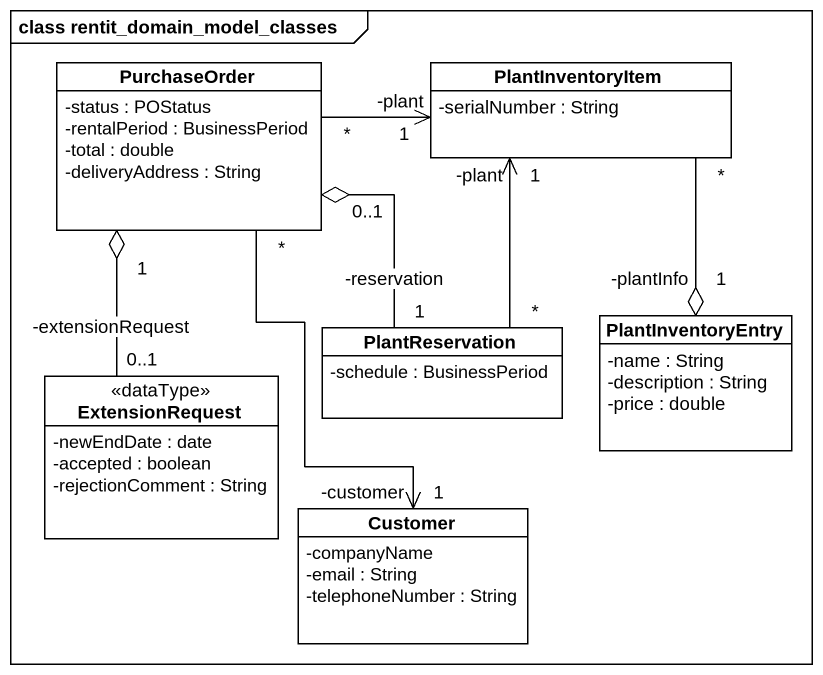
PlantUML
@startuml
mainframe class rentit_domain_model_classes
hide circle
hide empty members
skinparam classAttributeIconSize 0
class PurchaseOrder {
  -status : POStatus
  -rentalPeriod : BusinessPeriod
  -total : double
  -deliveryAddress : String
}
class PlantInventoryItem {
  -serialNumber : String
}
class PlantInventoryEntry {
  -name : String
  -description : String
  -price : double
}
class ExtensionRequest <<dataType>> {
  -newEndDate : date
  -accepted : boolean
  -rejectionComment : String
}
class PlantReservation {
  -schedule : BusinessPeriod
}
class Customer {
  -companyName
  -email : String
  -telephoneNumber : String
}
PurchaseOrder "*" -right-> "1\n-plant" PlantInventoryItem
PurchaseOrder "1" o-- "0..1\n-extensionRequest" ExtensionRequest
PurchaseOrder "0..1" o-- "1\n-reservation" PlantReservation
PurchaseOrder "*" --> "1\n-customer" Customer
PlantInventoryEntry "1\n-plantInfo" o-up- "*" PlantInventoryItem
PlantReservation "*" -up-> "1\n-plant" PlantInventoryItem
@enduml
